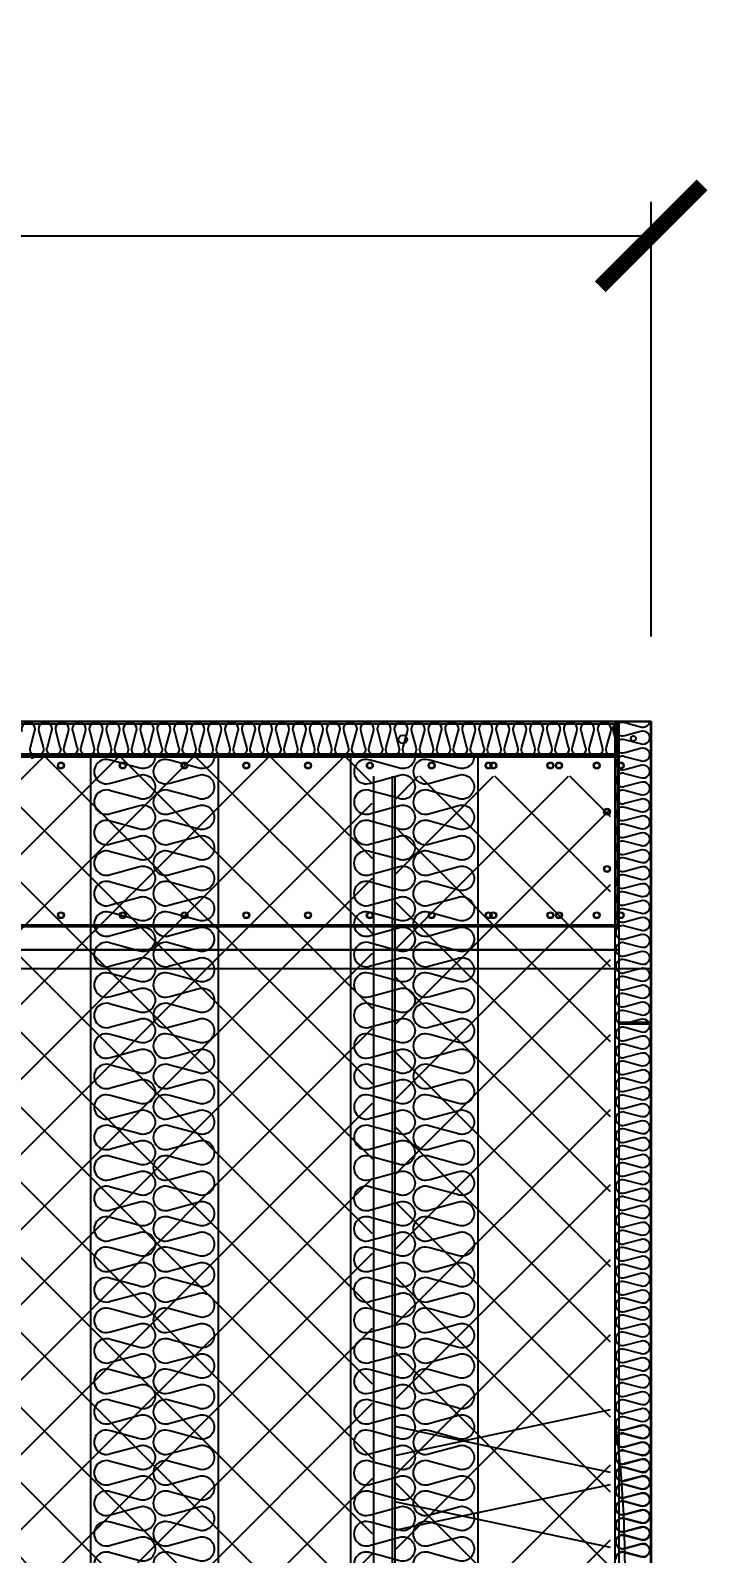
# Model space of a CAD drawing. Header units: millimetres. Extents: x 2773 to 32180, y 2797 to 23592.
# Drawn here: x 23941 to 24738, y 11543 to 13337 of the extents above; entities that cross this region are included whole.
import ezdxf

# ---------------------------------------------------------------- set-up
doc = ezdxf.new("R2010")
doc.units = ezdxf.units.MM
doc.linetypes.add('HIDDEN', pattern=[0.375, 0.25, -0.125])
for name, color, linetype in [('SMS', 220, 'Continuous'), ('냉각탑_dim', 1, 'Continuous'), ('숨은선', 5, 'HIDDEN')]:
    doc.layers.add(name, color=color, linetype=linetype)
doc.styles.add('HY울릉도L', font='')
doc.styles.get('HY울릉도L').set_extended_font_data('HY울릉도L')
doc.dimstyles.new('성지DIM', dxfattribs={"dimtxt": 3.5, "dimasz": 3, "dimexe": 1, "dimexo": 2.5, "dimgap": 2, "dimtad": 1, "dimdec": 0, "dimzin": 3, "dimdsep": 46, "dimtxsty": 'HY울릉도L', "dimblk": 'ARCHTICK', "dimcen": -2, "dimclrd": 256, "dimclre": 256, "dimclrt": 7, "dimadec": 0, "dimazin": 0, "dimtfac": 1, "dimtdec": 0, "dimtofl": 0, "dimtmove": 0, "dimatfit": 3, "dimfxl": 1, "dimtolj": 1, "dimtzin": 0, "dimlwe": -1, "dimarcsym": 0})

# ---------------------------------------------------------------- blocks, each defined once
blk = doc.blocks.new('_ArchTick')
at = {"color": 0, "linetype": 'ByBlock', "const_width": 0.15}
blk.add_lwpolyline([(-0.5, -0.5), (0.5, 0.5)], dxfattribs=at)
blk = doc.blocks.new('*D655')
at = {"layer": 'Defpoints', "color": 0, "transparency": 16777216}
for p in [(24671.6, 13095.1), (21671.6, 12522.9), (24671.6, 12522.9)]:
    blk.add_point(p, dxfattribs=at)
at = {"layer": '냉각탑_dim', "transparency": 16777216}
for p, q in [((21671.6, 12622.9), (21671.6, 13135.1)), ((24671.6, 12622.9), (24671.6, 13135.1))]:
    blk.add_line(p, q, dxfattribs=at)
at = {"layer": '냉각탑_dim', "lineweight": -2, "transparency": 16777216}
blk.add_line((21671.6, 13095.1), (24671.6, 13095.1), dxfattribs=at)
at = {"layer": '냉각탑_dim', "lineweight": -2, "transparency": 16777216, "xscale": 120, "yscale": 120, "zscale": 120, "rotation": 180}
blk.add_blockref('_ArchTick', (21671.6, 13095.1), dxfattribs=at)
at = {"layer": '냉각탑_dim', "lineweight": -2, "transparency": 16777216, "xscale": 120, "yscale": 120, "zscale": 120}
blk.add_blockref('_ArchTick', (24671.6, 13095.1), dxfattribs=at)
at = {"layer": '냉각탑_dim', "color": 7, "transparency": 16777216, "insert": (23171.6, 13245.1), "char_height": 140, "attachment_point": 5, "style": 'HY울릉도L'}
blk.add_mtext('\\A1;3000', dxfattribs=at)
blk = doc.blocks.new('2')
at = {"ltscale": 500}
h = blk.add_hatch(dxfattribs=at)
h.set_pattern_fill('ANSI37', color=251, scale=500)
h.set_pattern_definition([(45, (-5653.03, -2985.436), (-44.19417, 44.19417), []), (135, (-5653.03, -2985.436), (-44.19417, -44.19417), [])])
h.paths.add_polyline_path([(23806.2, 9625.4), (24344.8, 9625.4), (24343.2, 12481.1), (23804.6, 12481.1)])
for p, q in [((24126.6, 12522.9), (21671.6, 12522.9)), ((21711.6, 12522.9), (24631.6, 12522.9)), ((24126.6, 12522.9), (24670.6, 12522.9)), ((24631.6, 12484.7), (24631.6, 12522.9)), ((24631.6, 12482.9), (24631.6, 12522.9)), ((24633.4, 12522.9), (24633.4, 12168.4)), ((24671.6, 12522.9), (24633.4, 12522.9)), ((24670.6, 12522.9), (24670.6, 9522.9)), ((24671.6, 12522.9), (24671.6, 12168.4)), ((24671.6, 12522.9), (24671.6, 12168.4)), ((21711.6, 12484.7), (24631.6, 12484.7)), ((21776.6, 12482.9), (24497.5, 12482.9)), ((24631.6, 12482.9), (24631.6, 12282.9)), ((23472.1, 12282.9), (24631.6, 12282.9)), ((24631.6, 12282.9), (23472.1, 12282.9)), ((24633.4, 12281.1), (23473.9, 12281.1)), ((23501.2, 12253.8), (24633.4, 12253.8)), ((24633.4, 12253.8), (23501.2, 12253.8)), ((24671.6, 12168.4), (24633.4, 12168.4)), ((24633.4, 12166.6), (24633.4, 9979.2)), ((24671.6, 12166.6), (24633.4, 12166.6)), ((24671.6, 11875.6), (24671.6, 9979.2)), ((24671.6, 11875.6), (24671.6, 9979.2))]:
    blk.add_line(p, q)
at = {"color": 7}
for p, q in [((21671.6, 12522.9), (24126.6, 12522.9)), ((24670.6, 12522.9), (24126.6, 12522.9)), ((24628.6, 12522.9), (24628.6, 9602.9)), ((24670.6, 12522.9), (24670.6, 9522.9)), ((24628.6, 12480.9), (21713.6, 12480.9)), ((24011.6, 12481.1), (24011.6, 9602.9)), ((24161.6, 12481.1), (24161.6, 9602.9)), ((24317.6, 12481.1), (24317.6, 9602.9)), ((24467.6, 12481.1), (24467.6, 9602.9))]:
    blk.add_line(p, q, dxfattribs=at)
at = {"color": 251, "ltscale": 500}
for p, q in [((24633.4, 12519.9), (23781.1, 12519.9)), ((24633.4, 12483.4), (23781.1, 12483.4)), ((24633.4, 12480.9), (23781.1, 12480.9)), ((24344.8, 12458.4), (24344.8, 9625.4)), ((24366.8, 12458.4), (24366.8, 9625.4)), ((24369.8, 12458.4), (24369.8, 9625.4))]:
    blk.add_line(p, q, dxfattribs=at)
at = {"color": 7, "lineweight": 15}
for p, q in [((24497.5, 12482.9), (21776.6, 12482.9)), ((21776.6, 12481.1), (24497.5, 12481.1)), ((23941.6, 12479.7), (23943.5, 12479.7)), ((23944.8, 12479.7), (23943.5, 12479.7)), ((23943.9, 12482.9), (23943.9, 12481.1)), ((24497.5, 12482.9), (23944.8, 12482.9)), ((23944.8, 12481.1), (23944.8, 12482.9)), ((23944.8, 12479.7), (23944.8, 12481.1)), ((24497.5, 12481.1), (23944.8, 12481.1)), ((24004.8, 12482.9), (24004.8, 12481.1)), ((24013, 12482.9), (24013, 12481.1)), ((24036.2, 12482.9), (24036.2, 12481.1)), ((24073.9, 12482.9), (24073.9, 12481.1)), ((24082.1, 12482.9), (24082.1, 12481.1)), ((24143, 12482.9), (24143, 12481.1)), ((24151.2, 12482.9), (24151.2, 12481.1)), ((24212.1, 12482.9), (24212.1, 12481.1)), ((24214.4, 12482.9), (24214.4, 12481.1)), ((24220.3, 12482.9), (24220.3, 12481.1)), ((24281.2, 12482.9), (24281.2, 12481.1)), ((24289.4, 12482.9), (24289.4, 12481.1)), ((24303, 12482.9), (24303, 12481.1)), ((24311.2, 12482.9), (24311.2, 12481.1)), ((24364.4, 12482.9), (24364.4, 12481.1)), ((24497.5, 12482.9), (24497.5, 12481.1)), ((24505.6, 12482.9), (24505.6, 12481.1)), ((24522.1, 12482.9), (24522.1, 12481.1)), ((24530.3, 12482.9), (24530.3, 12481.1)), ((24566.6, 12482.9), (24566.6, 12481.1)), ((24574.7, 12482.9), (24574.7, 12481.1)), ((24585.2, 12482.9), (24585.2, 12481.1)), ((24591.2, 12482.9), (24591.2, 12481.1)), ((24599.4, 12482.9), (24599.4, 12481.1)), ((24604.3, 12482.9), (24604.3, 12481.1)), ((24613.8, 12482.9), (24613.8, 12481.1)), ((24613.8, 12482.9), (24613.8, 12481.1)), ((24622, 12482.9), (24622, 12481.1)), ((24622, 12482.9), (24622, 12481.1)), ((24631.6, 12482.9), (24631.6, 12479.7)), ((24631.6, 12482.9), (24631.6, 12479.7)), ((24631.6, 12460.2), (24631.6, 12479.7)), ((24631.6, 12460.2), (24631.6, 12479.7)), ((24631.6, 12305.6), (24631.6, 12460.2)), ((24631.6, 12305.6), (24631.6, 12286.1)), ((23472.1, 12282.9), (24631.6, 12282.9)), ((24631.6, 12282.9), (23472.1, 12282.9)), ((24631.6, 12282.9), (24631.6, 12286.1))]:
    blk.add_line(p, q, dxfattribs=at)
at = {"color": 251, "linetype": 'Continuous', "ltscale": 500}
for p, q in [((24369.8, 12430.8), (24397.4, 12458.4)), ((24369.8, 12342.4), (24485.8, 12458.4)), ((24369.8, 12254), (24574.2, 12458.4)), ((24623.6, 12233.9), (24399.2, 12458.4)), ((24623.6, 12322.3), (24487.6, 12458.4)), ((24623.6, 12410.7), (24575.9, 12458.4)), ((24369.8, 12165.7), (24623.6, 12419.5)), ((24623.6, 12145.5), (24369.8, 12399.4)), ((24369.8, 12077.3), (24623.6, 12331.1)), ((24623.6, 12057.2), (24369.8, 12311)), ((24369.8, 11988.9), (24623.6, 12242.7)), ((24623.6, 11968.8), (24369.8, 12222.6)), ((24369.8, 11900.5), (24623.6, 12154.3)), ((24623.6, 11880.4), (24369.8, 12134.2)), ((24369.8, 11812.1), (24623.6, 12065.9)), ((24623.6, 11792), (24369.8, 12045.8)), ((24369.8, 11723.7), (24623.6, 11977.6)), ((24623.6, 11703.6), (24369.8, 11957.5)), ((24369.8, 11635.3), (24623.6, 11889.2)), ((24623.6, 11615.2), (24369.8, 11869.1)), ((24369.8, 11546.9), (24623.6, 11800.8)), ((24623.6, 11526.8), (24369.8, 11780.7)), ((24369.8, 11658.5), (24623.6, 11712.4)), ((24623.6, 11638.4), (24369.8, 11692.3)), ((24369.8, 11393.4), (24623.6, 11647.2)), ((24623.6, 11373.3), (24369.8, 11627.1)), ((24369.8, 11570.2), (24623.6, 11624)), ((24623.6, 11550.1), (24369.8, 11603.9)), ((24369.8, 11305), (24623.6, 11558.8))]:
    blk.add_line(p, q, dxfattribs=at)
at = {"ltscale": 500, "elevation": 0}
blk.add_lwpolyline([(21671.6, 12231.9), (24671.6, 12231.9), (24671.6, 9522.8), (21671.6, 9522.8)], close=True, dxfattribs=at)
at = {"color": 251, "ltscale": 500}
blk.add_circle((24379.2, 12501.9), 5, dxfattribs=at)
blk.add_circle((24650.6, 12502.9), 3)
at = {"color": 7, "lineweight": 15}
for centre, radius in [((23976.6, 12471.1), 4.09), ((23976.6, 12471.1), 2.73), ((24049.4, 12471.1), 4.09), ((24049.4, 12471.1), 2.73), ((24122.1, 12471.1), 4.09), ((24122.1, 12471.1), 2.73), ((24194.8, 12471.1), 4.09), ((24194.8, 12471.1), 2.73), ((24267.6, 12471.1), 4.09), ((24267.6, 12471.1), 2.73), ((24340.3, 12471.1), 4.09), ((24340.3, 12471.1), 2.73), ((24413, 12471.1), 4.09), ((24413, 12471.1), 2.73), ((24480.2, 12471.1), 4.09), ((24480.2, 12471.1), 2.73), ((24485.7, 12471.1), 4.09), ((24485.7, 12471.1), 2.73), ((24552.9, 12471.1), 4.09), ((24552.9, 12471.1), 2.73), ((24563, 12471.1), 4.09), ((24563, 12471.1), 2.73), ((24607.5, 12471.1), 4.09), ((24607.5, 12471.1), 2.73), ((24635.7, 12471.1), 4.09), ((24635.7, 12471.1), 2.73), ((24619.7, 12416.6), 4.09), ((24619.7, 12416.6), 2.73), ((24619.7, 12349.3), 4.09), ((24619.7, 12349.3), 2.73), ((23976.6, 12294.7), 4.09), ((23976.6, 12294.7), 2.73), ((24049.4, 12294.7), 4.09), ((24049.4, 12294.7), 2.73), ((24122.1, 12294.7), 4.09), ((24122.1, 12294.7), 2.73), ((24194.8, 12294.7), 4.09), ((24194.8, 12294.7), 2.73), ((24267.6, 12294.7), 4.09), ((24267.6, 12294.7), 2.73), ((24340.3, 12294.7), 4.09), ((24340.3, 12294.7), 2.73), ((24413, 12294.7), 4.09), ((24413, 12294.7), 2.73), ((24480.2, 12294.7), 4.09), ((24480.2, 12294.7), 2.73), ((24485.7, 12294.7), 4.09), ((24485.7, 12294.7), 2.73), ((24552.9, 12294.7), 4.09), ((24552.9, 12294.7), 2.73), ((24563, 12294.7), 4.09), ((24563, 12294.7), 2.73), ((24607.5, 12294.7), 4.09), ((24607.5, 12294.7), 2.73), ((24635.7, 12294.7), 4.09), ((24635.7, 12294.7), 2.73)]:
    blk.add_circle(centre, radius, dxfattribs=at)
at = {"layer": 'SMS', "color": 5}
for points in [[(24155.6, 12521.7, 0.446849), (24150.1, 12511.1), (24155.1, 12492.9, -0.524856), (24147.6, 12482.1, -0.524856), (24140.2, 12492.9), (24145.1, 12511.1, 1.449198), (24130.2, 12511.1), (24135.1, 12492.9, -0.524856), (24127.7, 12482.1, -0.524856), (24120.2, 12492.9), (24125.2, 12511.1, 1.449198), (24110.2, 12511.1), (24115.2, 12492.9, -0.524856), (24107.7, 12482.1, -0.524856), (24100.3, 12492.9), (24105.2, 12511.1, 1.449198), (24090.3, 12511.1), (24095.2, 12492.9, -0.524856), (24087.8, 12482.1, -0.524856), (24080.3, 12492.9), (24085.3, 12511.1, 1.449198), (24070.3, 12511.1), (24075.3, 12492.9, -0.524856), (24067.8, 12482.1, -0.524856), (24060.4, 12492.9), (24065.3, 12511.1, 1.449198), (24050.4, 12511.1), (24055.3, 12492.9, -0.524856), (24047.9, 12482.1, -0.524856), (24040.4, 12492.9), (24045.4, 12511.1, 1.449198), (24030.4, 12511.1), (24035.4, 12492.9, -0.524856), (24027.9, 12482.1, -0.524856), (24020.5, 12492.9), (24025.4, 12511.1, 1.449198), (24010.5, 12511.1), (24015.4, 12492.9, -0.524856), (24008, 12482.1, -0.524856), (24000.5, 12492.9), (24005.5, 12511.1, 1.449198), (23990.5, 12511.1), (23995.5, 12492.9, -0.524856), (23988, 12482.1, -0.524856), (23980.6, 12492.9), (23985.5, 12511.1, 1.449198), (23970.6, 12511.1), (23975.5, 12492.9, -0.524856), (23968.1, 12482.1, -0.524856), (23960.6, 12492.9), (23965.6, 12511.1, 1.449198), (23950.6, 12511.1), (23955.6, 12492.9, -0.524856), (23948.1, 12482.1, -0.524856), (23940.7, 12492.9), (23945.6, 12511.1, 1.449198), (23930.7, 12511.1)], [(24630.7, 12483.3, -0.144343), (24626.4, 12482.1, -0.524856), (24619, 12492.9), (24623.9, 12511.1, 1.449198), (24609, 12511.1), (24613.9, 12492.9, -0.524856), (24606.5, 12482.1, -0.524856), (24599, 12492.9), (24604, 12511.1, 1.449198), (24589, 12511.1), (24594, 12492.9, -0.524856), (24586.5, 12482.1, -0.524856), (24579.1, 12492.9), (24584, 12511.1, 1.449198), (24569.1, 12511.1), (24574, 12492.9, -0.524856), (24566.6, 12482.1, -0.524856), (24559.1, 12492.9), (24564.1, 12511.1, 1.449198), (24549.1, 12511.1), (24554.1, 12492.9, -0.524856), (24546.6, 12482.1, -0.524856), (24539.2, 12492.9), (24544.1, 12511.1, 1.449198), (24529.2, 12511.1), (24534.1, 12492.9, -0.524856), (24526.7, 12482.1, -0.524856), (24519.2, 12492.9), (24524.2, 12511.1, 1.449198), (24509.2, 12511.1), (24514.2, 12492.9, -0.524856), (24506.7, 12482.1, -0.524856), (24499.3, 12492.9), (24504.2, 12511.1, 1.449198), (24489.3, 12511.1), (24494.2, 12492.9, -0.524856), (24486.8, 12482.1, -0.524856), (24479.3, 12492.9), (24484.3, 12511.1, 1.449198), (24469.3, 12511.1), (24474.3, 12492.9, -0.524856), (24466.8, 12482.1, -0.524856), (24459.4, 12492.9), (24464.3, 12511.1, 1.449198), (24449.4, 12511.1), (24454.3, 12492.9, -0.524856), (24446.9, 12482.1, -0.524856), (24439.4, 12492.9), (24444.4, 12511.1, 1.449198), (24429.4, 12511.1), (24434.4, 12492.9, -0.524856), (24426.9, 12482.1, -0.524856), (24419.5, 12492.9), (24424.4, 12511.1, 1.449198), (24409.5, 12511.1), (24414.4, 12492.9, -0.524856), (24407, 12482.1, -0.524856), (24399.5, 12492.9), (24404.5, 12511.1, 1.449198), (24389.5, 12511.1), (24394.5, 12492.9, -0.524856), (24387, 12482.1, -0.524856), (24379.6, 12492.9), (24384.5, 12511.1, 1.449198), (24369.6, 12511.1), (24374.5, 12492.9, -0.524856), (24367.1, 12482.1, -0.524856), (24359.6, 12492.9), (24364.6, 12511.1, 1.449198), (24349.6, 12511.1), (24354.6, 12492.9, -0.524856), (24347.1, 12482.1, -0.524856), (24339.7, 12492.9), (24344.6, 12511.1, 1.449198), (24329.7, 12511.1), (24334.6, 12492.9, -0.524856), (24327.2, 12482.1, -0.524856), (24319.7, 12492.9), (24324.7, 12511.1, 1.449198), (24309.7, 12511.1), (24314.7, 12492.9, -0.524856), (24307.2, 12482.1, -0.524856), (24299.8, 12492.9), (24304.7, 12511.1, 1.449198), (24289.8, 12511.1), (24294.7, 12492.9, -0.524856), (24287.3, 12482.1, -0.524856), (24279.8, 12492.9), (24284.8, 12511.1, 1.449198), (24269.8, 12511.1), (24274.8, 12492.9, -0.524856), (24267.3, 12482.1, -0.524856), (24259.9, 12492.9), (24264.8, 12511.1, 1.449198), (24249.9, 12511.1), (24254.8, 12492.9, -0.524856), (24247.4, 12482.1, -0.524856), (24239.9, 12492.9), (24244.9, 12511.1, 1.449198), (24229.9, 12511.1), (24234.9, 12492.9, -0.524856), (24227.4, 12482.1, -0.524856), (24220, 12492.9), (24224.9, 12511.1, 1.449198), (24210, 12511.1), (24214.9, 12492.9, -0.524856), (24207.5, 12482.1, -0.524856), (24200, 12492.9), (24205, 12511.1, 1.449198), (24190, 12511.1), (24195, 12492.9, -0.524856), (24187.5, 12482.1, -0.524856), (24180.1, 12492.9), (24185, 12511.1, 1.449198), (24170.1, 12511.1), (24175, 12492.9, -0.524856), (24167.6, 12482.1, -0.524856), (24160.1, 12492.9), (24165.1, 12511.1, 1.449198), (24150.1, 12511.1), (24155.1, 12492.9, -0.524856), (24147.6, 12482.1, -0.417249), (24139.6, 12490.1)], [(24628.6, 12519.6, 0.2951), (24626.8, 12511.1), (24628.6, 12504.4)], [(24669.6, 12522.9, -0.487644), (24658.9, 12516.4), (24640.6, 12521.4, 0.524856), (24629.8, 12513.9, 0.524856), (24640.6, 12506.4), (24658.9, 12511.4, -1.449198), (24658.9, 12496.5), (24640.6, 12501.4, 0.524856), (24629.8, 12493.9, 0.524856), (24640.6, 12486.5), (24658.9, 12491.4, -1.449198), (24658.9, 12476.5), (24640.6, 12481.5, 0.524856), (24629.8, 12474, 0.524856), (24640.6, 12466.5), (24658.9, 12471.5, -1.449198), (24658.9, 12456.6), (24640.6, 12461.5, 0.524856), (24629.8, 12454, 0.524856), (24640.6, 12446.6), (24658.9, 12451.5, -1.449198), (24658.9, 12436.6), (24640.6, 12441.6, 0.524856), (24629.8, 12434.1, 0.524856), (24640.6, 12426.6), (24658.9, 12431.6, -1.449198), (24658.9, 12416.7), (24640.6, 12421.6, 0.524856), (24629.8, 12414.1, 0.524856), (24640.6, 12406.7), (24658.9, 12411.6, -1.449198), (24658.9, 12396.7), (24640.6, 12401.7, 0.524856), (24629.8, 12394.2, 0.524856), (24640.6, 12386.7), (24658.9, 12391.7, -1.449198), (24658.9, 12376.8), (24640.6, 12381.7, 0.524856), (24629.8, 12374.2, 0.524856), (24640.6, 12366.8), (24658.9, 12371.7, -1.449198), (24658.9, 12356.8), (24640.6, 12361.8, 0.524856), (24629.8, 12354.3, 0.524856), (24640.6, 12346.8), (24658.9, 12351.8, -1.449198), (24658.9, 12336.9), (24640.6, 12341.8, 0.524856), (24629.8, 12334.3, 0.524856), (24640.6, 12326.9), (24658.9, 12331.8, -1.449198), (24658.9, 12316.9), (24640.6, 12321.9, 0.524856), (24629.8, 12314.4, 0.417249), (24637.9, 12306.4)], [(24087.5, 12481.1, -0.508244), (24068, 12468.4), (24035.1, 12477.3, 1.449198), (24035.1, 12450.5), (24068, 12459.4, -0.524856), (24087.5, 12445.9, -0.524856), (24068, 12432.5), (24035.1, 12441.4, 1.449198), (24035.1, 12414.6), (24068, 12423.5, -0.524856), (24087.5, 12410, -0.524856), (24068, 12396.6), (24035.1, 12405.5, 1.449198), (24035.1, 12378.7), (24068, 12387.6, -0.524856), (24087.5, 12374.1, -0.524856), (24068, 12360.7), (24035.1, 12369.6, 1.449198), (24035.1, 12342.7), (24068, 12351.6, -0.524856), (24087.5, 12338.2, -0.524856), (24068, 12324.8), (24035.1, 12333.7, 1.449198), (24035.1, 12306.8), (24068, 12315.7, -0.524856), (24087.5, 12302.3, -0.524856), (24068, 12288.9), (24035.1, 12297.8, 1.449198), (24035.1, 12270.9), (24068, 12279.8, -0.524856), (24087.5, 12266.4, -0.417249), (24073, 12252)], [(24157.1, 12481.1, -0.508244), (24137.6, 12468.4), (24104.8, 12477.3, 1.449198), (24104.8, 12450.5), (24137.6, 12459.4, -0.524856), (24157.1, 12445.9, -0.524856), (24137.6, 12432.5), (24104.8, 12441.4, 1.449198), (24104.8, 12414.6), (24137.6, 12423.5, -0.524856), (24157.1, 12410, -0.524856), (24137.6, 12396.6), (24104.8, 12405.5, 1.449198), (24104.8, 12378.7), (24137.6, 12387.6, -0.524856), (24157.1, 12374.1, -0.524856), (24137.6, 12360.7), (24104.8, 12369.6, 1.449198), (24104.8, 12342.7), (24137.6, 12351.6, -0.524856), (24157.1, 12338.2, -0.524856), (24137.6, 12324.8), (24104.8, 12333.7, 1.449198), (24104.8, 12306.8), (24137.6, 12315.7, -0.524856), (24157.1, 12302.3, -0.524856), (24137.6, 12288.9), (24104.8, 12297.8, 1.449198), (24104.8, 12270.9), (24137.6, 12279.8, -0.524856), (24157.1, 12266.4, -0.417249), (24142.6, 12252)], [(24393.5, 12481.1, -0.508244), (24374, 12468.4), (24341.1, 12477.3, 1.449198), (24341.1, 12450.5), (24374, 12459.4, -0.524856), (24393.5, 12445.9, -0.524856), (24374, 12432.5), (24341.1, 12441.4, 1.449198), (24341.1, 12414.6), (24374, 12423.5, -0.524856), (24393.5, 12410, -0.524856), (24374, 12396.6), (24341.1, 12405.5, 1.449198), (24341.1, 12378.7), (24374, 12387.6, -0.524856), (24393.5, 12374.1, -0.524856), (24374, 12360.7), (24341.1, 12369.6, 1.449198), (24341.1, 12342.7), (24374, 12351.6, -0.524856), (24393.5, 12338.2, -0.524856), (24374, 12324.8), (24341.1, 12333.7, 1.449198), (24341.1, 12306.8), (24374, 12315.7, -0.524856), (24393.5, 12302.3, -0.524856), (24374, 12288.9), (24341.1, 12297.8, 1.449198), (24341.1, 12270.9), (24374, 12279.8, -0.524856), (24393.5, 12266.4, -0.417249), (24379, 12252)], [(24463.1, 12481.1, -0.508244), (24443.6, 12468.4), (24410.8, 12477.3, 1.449198), (24410.8, 12450.5), (24443.6, 12459.4, -0.524856), (24463.1, 12445.9, -0.524856), (24443.6, 12432.5), (24410.8, 12441.4, 1.449198), (24410.8, 12414.6), (24443.6, 12423.5, -0.524856), (24463.1, 12410, -0.524856), (24443.6, 12396.6), (24410.8, 12405.5, 1.449198), (24410.8, 12378.7), (24443.6, 12387.6, -0.524856), (24463.1, 12374.1, -0.524856), (24443.6, 12360.7), (24410.8, 12369.6, 1.449198), (24410.8, 12342.7), (24443.6, 12351.6, -0.524856), (24463.1, 12338.2, -0.524856), (24443.6, 12324.8), (24410.8, 12333.7, 1.449198), (24410.8, 12306.8), (24443.6, 12315.7, -0.524856), (24463.1, 12302.3, -0.524856), (24443.6, 12288.9), (24410.8, 12297.8, 1.449198), (24410.8, 12270.9), (24443.6, 12279.8, -0.524856), (24463.1, 12266.4, -0.417249), (24448.6, 12252)], [(24669.6, 12322.9, -0.468181), (24658.9, 12316.9), (24640.6, 12321.9, 0.524856), (24629.8, 12314.4, 0.524856), (24640.6, 12306.9), (24658.9, 12311.9, -1.449198), (24658.9, 12297), (24640.6, 12301.9, 0.524856), (24629.8, 12294.4, 0.524856), (24640.6, 12287), (24658.9, 12291.9, -1.449198), (24658.9, 12277), (24640.6, 12282, 0.524856), (24629.8, 12274.5, 0.524856), (24640.6, 12267), (24658.9, 12272, -1.449198), (24658.9, 12257.1), (24640.6, 12262, 0.524856), (24629.8, 12254.5, 0.524856), (24640.6, 12247.1), (24658.9, 12252, -1.449198), (24658.9, 12237.1), (24640.6, 12242.1, 0.524856), (24629.8, 12234.6, 0.524856), (24640.6, 12227.1), (24658.9, 12232.1, -1.449198), (24658.9, 12217.2), (24640.6, 12222.1, 0.524856), (24629.8, 12214.6, 0.524856), (24640.6, 12207.2), (24658.9, 12212.1, -1.449198), (24658.9, 12197.2), (24640.6, 12202.2, 0.524856), (24629.8, 12194.7, 0.524856), (24640.6, 12187.2), (24658.9, 12192.2, -1.449198), (24658.9, 12177.3), (24640.6, 12182.2, 0.524856), (24629.8, 12174.7, 0.524856), (24640.6, 12167.3), (24658.9, 12172.2, -1.449198), (24658.9, 12157.3), (24640.6, 12162.3, 0.524856), (24629.8, 12154.8, 0.524856), (24640.6, 12147.3), (24658.9, 12152.3, -1.449198), (24658.9, 12137.4), (24640.6, 12142.3, 0.524856), (24629.8, 12134.8, 0.524856), (24640.6, 12127.4), (24658.9, 12132.3, -1.449198), (24658.9, 12117.4), (24640.6, 12122.4, 0.524856), (24629.8, 12114.9, 0.524856), (24640.6, 12107.4), (24658.9, 12112.4, -1.449198), (24658.9, 12097.5), (24640.6, 12102.4, 0.524856), (24629.8, 12094.9, 0.524856), (24640.6, 12087.5), (24658.9, 12092.4, -1.449198), (24658.9, 12077.5), (24640.6, 12082.5, 0.524856), (24629.8, 12075, 0.524856), (24640.6, 12067.5), (24658.9, 12072.5, -1.449198), (24658.9, 12057.6), (24640.6, 12062.5, 0.524856), (24629.8, 12055, 0.524856), (24640.6, 12047.6), (24658.9, 12052.5, -1.449198), (24658.9, 12037.6), (24640.6, 12042.6, 0.524856), (24629.8, 12035.1, 0.524856), (24640.6, 12027.6), (24658.9, 12032.6, -1.449198), (24658.9, 12017.7), (24640.6, 12022.6, 0.524856), (24629.8, 12015.1, 0.524856), (24640.6, 12007.7), (24658.9, 12012.6, -1.449198), (24658.9, 11997.7), (24640.6, 12002.7, 0.524856), (24629.8, 11995.2, 0.524856), (24640.6, 11987.7), (24658.9, 11992.7, -1.449198), (24658.9, 11977.8), (24640.6, 11982.7, 0.524856), (24629.8, 11975.2, 0.524856), (24640.6, 11967.8), (24658.9, 11972.7, -1.449198), (24658.9, 11957.8), (24640.6, 11962.8, 0.524856), (24629.8, 11955.3, 0.524856), (24640.6, 11947.8), (24658.9, 11952.8, -1.449198), (24658.9, 11937.9), (24640.6, 11942.8, 0.524856), (24629.8, 11935.3, 0.524856), (24640.6, 11927.9), (24658.9, 11932.8, -1.449198), (24658.9, 11917.9), (24640.6, 11922.9, 0.524856), (24629.8, 11915.4, 0.524856), (24640.6, 11907.9), (24658.9, 11912.9, -1.449198), (24658.9, 11898), (24640.6, 11902.9, 0.524856), (24629.8, 11895.4, 0.524856), (24640.6, 11888), (24658.9, 11892.9, -1.449198), (24658.9, 11878), (24640.6, 11883, 0.524856), (24629.8, 11875.5, 0.524856), (24640.6, 11868), (24658.9, 11873, -1.449198), (24658.9, 11858.1), (24640.6, 11863, 0.524856), (24629.8, 11855.5, 0.524856), (24640.6, 11848.1), (24658.9, 11853, -1.449198), (24658.9, 11838.1), (24640.6, 11843.1, 0.524856), (24629.8, 11835.6, 0.524856), (24640.6, 11828.1), (24658.9, 11833.1, -1.449198), (24658.9, 11818.2), (24640.6, 11823.1, 0.524856), (24629.8, 11815.6, 0.524856), (24640.6, 11808.2), (24658.9, 11813.1, -1.449198), (24658.9, 11798.2), (24640.6, 11803.2, 0.524856), (24629.8, 11795.7, 0.524856), (24640.6, 11788.2), (24658.9, 11793.2, -1.449198), (24658.9, 11778.3), (24640.6, 11783.2, 0.524856), (24629.8, 11775.7, 0.524856), (24640.6, 11768.3), (24658.9, 11773.2, -1.449198), (24658.9, 11758.3), (24640.6, 11763.3, 0.524856), (24629.8, 11755.8, 0.417249), (24637.9, 11747.8)], [(24016.1, 12280.8, 0.446849), (24035.1, 12270.9), (24068, 12279.8, -0.524856), (24087.5, 12266.4, -0.524856), (24068, 12253), (24035.1, 12261.9, 1.449198), (24035.1, 12235), (24068, 12243.9, -0.524856), (24087.5, 12230.5, -0.524856), (24068, 12217.1), (24035.1, 12226, 1.449198), (24035.1, 12199.1), (24068, 12208, -0.524856), (24087.5, 12194.6, -0.524856), (24068, 12181.1), (24035.1, 12190.1, 1.449198), (24035.1, 12163.2), (24068, 12172.1, -0.524856), (24087.5, 12158.7, -0.524856), (24068, 12145.2), (24035.1, 12154.1, 1.449198), (24035.1, 12127.3), (24068, 12136.2, -0.524856), (24087.5, 12122.8, -0.524856), (24068, 12109.3), (24035.1, 12118.2, 1.449198), (24035.1, 12091.4), (24068, 12100.3, -0.524856), (24087.5, 12086.8, -0.524856), (24068, 12073.4), (24035.1, 12082.3, 1.449198), (24035.1, 12055.5), (24068, 12064.4, -0.524856), (24087.5, 12050.9, -0.524856), (24068, 12037.5), (24035.1, 12046.4, 1.449198), (24035.1, 12019.6), (24068, 12028.5, -0.524856), (24087.5, 12015, -0.524856), (24068, 12001.6), (24035.1, 12010.5, 1.449198), (24035.1, 11983.6), (24068, 11992.5, -0.524856), (24087.5, 11979.1, -0.524856), (24068, 11965.7), (24035.1, 11974.6, 1.449198), (24035.1, 11947.7), (24068, 11956.6, -0.524856), (24087.5, 11943.2, -0.524856), (24068, 11929.8), (24035.1, 11938.7, 1.449198), (24035.1, 11911.8), (24068, 11920.7, -0.524856), (24087.5, 11907.3, -0.524856), (24068, 11893.9), (24035.1, 11902.8, 1.449198), (24035.1, 11875.9), (24068, 11884.8, -0.524856), (24087.5, 11871.4, -0.524856), (24068, 11858), (24035.1, 11866.9, 1.449198), (24035.1, 11840), (24068, 11848.9, -0.524856), (24087.5, 11835.5, -0.524856), (24068, 11822), (24035.1, 11831, 1.449198), (24035.1, 11804.1), (24068, 11813, -0.524856), (24087.5, 11799.6, -0.524856), (24068, 11786.1), (24035.1, 11795, 1.449198), (24035.1, 11768.2), (24068, 11777.1, -0.524856), (24087.5, 11763.7, -0.524856), (24068, 11750.2), (24035.1, 11759.1, 1.449198), (24035.1, 11732.3), (24068, 11741.2, -0.524856), (24087.5, 11727.7, -0.524856), (24068, 11714.3), (24035.1, 11723.2, 1.449198), (24035.1, 11696.4), (24068, 11705.3, -0.524856), (24087.5, 11691.8, -0.524856), (24068, 11678.4), (24035.1, 11687.3, 1.449198), (24035.1, 11660.5), (24068, 11669.4, -0.524856), (24087.5, 11655.9, -0.524856), (24068, 11642.5), (24035.1, 11651.4, 1.449198), (24035.1, 11624.5), (24068, 11633.4, -0.524856), (24087.5, 11620, -0.524856), (24068, 11606.6), (24035.1, 11615.5, 1.449198), (24035.1, 11588.6), (24068, 11597.5, -0.524856), (24087.5, 11584.1, -0.524856), (24068, 11570.7), (24035.1, 11579.6, 1.449198), (24035.1, 11552.7), (24068, 11561.6, -0.524856), (24087.5, 11548.2, -0.524856), (24068, 11534.8), (24035.1, 11543.7, 1.449198), (24035.1, 11516.8)], [(24085.7, 12280.8, 0.446849), (24104.8, 12270.9), (24137.6, 12279.8, -0.524856), (24157.1, 12266.4, -0.524856), (24137.6, 12253), (24104.8, 12261.9, 1.449198), (24104.8, 12235), (24137.6, 12243.9, -0.524856), (24157.1, 12230.5, -0.524856), (24137.6, 12217.1), (24104.8, 12226, 1.449198), (24104.8, 12199.1), (24137.6, 12208, -0.524856), (24157.1, 12194.6, -0.524856), (24137.6, 12181.1), (24104.8, 12190.1, 1.449198), (24104.8, 12163.2), (24137.6, 12172.1, -0.524856), (24157.1, 12158.7, -0.524856), (24137.6, 12145.2), (24104.8, 12154.1, 1.449198), (24104.8, 12127.3), (24137.6, 12136.2, -0.524856), (24157.1, 12122.8, -0.524856), (24137.6, 12109.3), (24104.8, 12118.2, 1.449198), (24104.8, 12091.4), (24137.6, 12100.3, -0.524856), (24157.1, 12086.8, -0.524856), (24137.6, 12073.4), (24104.8, 12082.3, 1.449198), (24104.8, 12055.5), (24137.6, 12064.4, -0.524856), (24157.1, 12050.9, -0.524856), (24137.6, 12037.5), (24104.8, 12046.4, 1.449198), (24104.8, 12019.6), (24137.6, 12028.5, -0.524856), (24157.1, 12015, -0.524856), (24137.6, 12001.6), (24104.8, 12010.5, 1.449198), (24104.8, 11983.6), (24137.6, 11992.5, -0.524856), (24157.1, 11979.1, -0.524856), (24137.6, 11965.7), (24104.8, 11974.6, 1.449198), (24104.8, 11947.7), (24137.6, 11956.6, -0.524856), (24157.1, 11943.2, -0.524856), (24137.6, 11929.8), (24104.8, 11938.7, 1.449198), (24104.8, 11911.8), (24137.6, 11920.7, -0.524856), (24157.1, 11907.3, -0.524856), (24137.6, 11893.9), (24104.8, 11902.8, 1.449198), (24104.8, 11875.9), (24137.6, 11884.8, -0.524856), (24157.1, 11871.4, -0.524856), (24137.6, 11858), (24104.8, 11866.9, 1.449198), (24104.8, 11840), (24137.6, 11848.9, -0.524856), (24157.1, 11835.5, -0.524856), (24137.6, 11822), (24104.8, 11831, 1.449198), (24104.8, 11804.1), (24137.6, 11813, -0.524856), (24157.1, 11799.6, -0.524856), (24137.6, 11786.1), (24104.8, 11795, 1.449198), (24104.8, 11768.2), (24137.6, 11777.1, -0.524856), (24157.1, 11763.7, -0.524856), (24137.6, 11750.2), (24104.8, 11759.1, 1.449198), (24104.8, 11732.3), (24137.6, 11741.2, -0.524856), (24157.1, 11727.7, -0.524856), (24137.6, 11714.3), (24104.8, 11723.2, 1.449198), (24104.8, 11696.4), (24137.6, 11705.3, -0.524856), (24157.1, 11691.8, -0.524856), (24137.6, 11678.4), (24104.8, 11687.3, 1.449198), (24104.8, 11660.5), (24137.6, 11669.4, -0.524856), (24157.1, 11655.9, -0.524856), (24137.6, 11642.5), (24104.8, 11651.4, 1.449198), (24104.8, 11624.5), (24137.6, 11633.4, -0.524856), (24157.1, 11620, -0.524856), (24137.6, 11606.6), (24104.8, 11615.5, 1.449198), (24104.8, 11588.6), (24137.6, 11597.5, -0.524856), (24157.1, 11584.1, -0.524856), (24137.6, 11570.7), (24104.8, 11579.6, 1.449198), (24104.8, 11552.7), (24137.6, 11561.6, -0.524856), (24157.1, 11548.2, -0.524856), (24137.6, 11534.8), (24104.8, 11543.7, 1.449198), (24104.8, 11516.8)], [(24322.1, 12280.8, 0.446849), (24341.1, 12270.9), (24374, 12279.8, -0.524856), (24393.5, 12266.4, -0.524856), (24374, 12253), (24341.1, 12261.9, 1.449198), (24341.1, 12235), (24374, 12243.9, -0.524856), (24393.5, 12230.5, -0.524856), (24374, 12217.1), (24341.1, 12226, 1.449198), (24341.1, 12199.1), (24374, 12208, -0.524856), (24393.5, 12194.6, -0.524856), (24374, 12181.1), (24341.1, 12190.1, 1.449198), (24341.1, 12163.2), (24374, 12172.1, -0.524856), (24393.5, 12158.7, -0.524856), (24374, 12145.2), (24341.1, 12154.1, 1.449198), (24341.1, 12127.3), (24374, 12136.2, -0.524856), (24393.5, 12122.8, -0.524856), (24374, 12109.3), (24341.1, 12118.2, 1.449198), (24341.1, 12091.4), (24374, 12100.3, -0.524856), (24393.5, 12086.8, -0.524856), (24374, 12073.4), (24341.1, 12082.3, 1.449198), (24341.1, 12055.5), (24374, 12064.4, -0.524856), (24393.5, 12050.9, -0.524856), (24374, 12037.5), (24341.1, 12046.4, 1.449198), (24341.1, 12019.6), (24374, 12028.5, -0.524856), (24393.5, 12015, -0.524856), (24374, 12001.6), (24341.1, 12010.5, 1.449198), (24341.1, 11983.6), (24374, 11992.5, -0.524856), (24393.5, 11979.1, -0.524856), (24374, 11965.7), (24341.1, 11974.6, 1.449198), (24341.1, 11947.7), (24374, 11956.6, -0.524856), (24393.5, 11943.2, -0.524856), (24374, 11929.8), (24341.1, 11938.7, 1.449198), (24341.1, 11911.8), (24374, 11920.7, -0.524856), (24393.5, 11907.3, -0.524856), (24374, 11893.9), (24341.1, 11902.8, 1.449198), (24341.1, 11875.9), (24374, 11884.8, -0.524856), (24393.5, 11871.4, -0.524856), (24374, 11858), (24341.1, 11866.9, 1.449198), (24341.1, 11840), (24374, 11848.9, -0.524856), (24393.5, 11835.5, -0.524856), (24374, 11822), (24341.1, 11831, 1.449198), (24341.1, 11804.1), (24374, 11813, -0.524856), (24393.5, 11799.6, -0.524856), (24374, 11786.1), (24341.1, 11795, 1.449198), (24341.1, 11768.2), (24374, 11777.1, -0.524856), (24393.5, 11763.7, -0.524856), (24374, 11750.2), (24341.1, 11759.1, 1.449198), (24341.1, 11732.3), (24374, 11741.2, -0.524856), (24393.5, 11727.7, -0.524856), (24374, 11714.3), (24341.1, 11723.2, 1.449198), (24341.1, 11696.4), (24374, 11705.3, -0.524856), (24393.5, 11691.8, -0.524856), (24374, 11678.4), (24341.1, 11687.3, 1.449198), (24341.1, 11660.5), (24374, 11669.4, -0.524856), (24393.5, 11655.9, -0.524856), (24374, 11642.5), (24341.1, 11651.4, 1.449198), (24341.1, 11624.5), (24374, 11633.4, -0.524856), (24393.5, 11620, -0.524856), (24374, 11606.6), (24341.1, 11615.5, 1.449198), (24341.1, 11588.6), (24374, 11597.5, -0.524856), (24393.5, 11584.1, -0.524856), (24374, 11570.7), (24341.1, 11579.6, 1.449198), (24341.1, 11552.7), (24374, 11561.6, -0.524856), (24393.5, 11548.2, -0.524856), (24374, 11534.8), (24341.1, 11543.7, 1.449198), (24341.1, 11516.8)], [(24391.7, 12280.8, 0.446849), (24410.8, 12270.9), (24443.6, 12279.8, -0.524856), (24463.1, 12266.4, -0.524856), (24443.6, 12253), (24410.8, 12261.9, 1.449198), (24410.8, 12235), (24443.6, 12243.9, -0.524856), (24463.1, 12230.5, -0.524856), (24443.6, 12217.1), (24410.8, 12226, 1.449198), (24410.8, 12199.1), (24443.6, 12208, -0.524856), (24463.1, 12194.6, -0.524856), (24443.6, 12181.1), (24410.8, 12190.1, 1.449198), (24410.8, 12163.2), (24443.6, 12172.1, -0.524856), (24463.1, 12158.7, -0.524856), (24443.6, 12145.2), (24410.8, 12154.1, 1.449198), (24410.8, 12127.3), (24443.6, 12136.2, -0.524856), (24463.1, 12122.8, -0.524856), (24443.6, 12109.3), (24410.8, 12118.2, 1.449198), (24410.8, 12091.4), (24443.6, 12100.3, -0.524856), (24463.1, 12086.8, -0.524856), (24443.6, 12073.4), (24410.8, 12082.3, 1.449198), (24410.8, 12055.5), (24443.6, 12064.4, -0.524856), (24463.1, 12050.9, -0.524856), (24443.6, 12037.5), (24410.8, 12046.4, 1.449198), (24410.8, 12019.6), (24443.6, 12028.5, -0.524856), (24463.1, 12015, -0.524856), (24443.6, 12001.6), (24410.8, 12010.5, 1.449198), (24410.8, 11983.6), (24443.6, 11992.5, -0.524856), (24463.1, 11979.1, -0.524856), (24443.6, 11965.7), (24410.8, 11974.6, 1.449198), (24410.8, 11947.7), (24443.6, 11956.6, -0.524856), (24463.1, 11943.2, -0.524856), (24443.6, 11929.8), (24410.8, 11938.7, 1.449198), (24410.8, 11911.8), (24443.6, 11920.7, -0.524856), (24463.1, 11907.3, -0.524856), (24443.6, 11893.9), (24410.8, 11902.8, 1.449198), (24410.8, 11875.9), (24443.6, 11884.8, -0.524856), (24463.1, 11871.4, -0.524856), (24443.6, 11858), (24410.8, 11866.9, 1.449198), (24410.8, 11840), (24443.6, 11848.9, -0.524856), (24463.1, 11835.5, -0.524856), (24443.6, 11822), (24410.8, 11831, 1.449198), (24410.8, 11804.1), (24443.6, 11813, -0.524856), (24463.1, 11799.6, -0.524856), (24443.6, 11786.1), (24410.8, 11795, 1.449198), (24410.8, 11768.2), (24443.6, 11777.1, -0.524856), (24463.1, 11763.7, -0.524856), (24443.6, 11750.2), (24410.8, 11759.1, 1.449198), (24410.8, 11732.3), (24443.6, 11741.2, -0.524856), (24463.1, 11727.7, -0.524856), (24443.6, 11714.3), (24410.8, 11723.2, 1.449198), (24410.8, 11696.4), (24443.6, 11705.3, -0.524856), (24463.1, 11691.8, -0.524856), (24443.6, 11678.4), (24410.8, 11687.3, 1.449198), (24410.8, 11660.5), (24443.6, 11669.4, -0.524856), (24463.1, 11655.9, -0.524856), (24443.6, 11642.5), (24410.8, 11651.4, 1.449198), (24410.8, 11624.5), (24443.6, 11633.4, -0.524856), (24463.1, 11620, -0.524856), (24443.6, 11606.6), (24410.8, 11615.5, 1.449198), (24410.8, 11588.6), (24443.6, 11597.5, -0.524856), (24463.1, 11584.1, -0.524856), (24443.6, 11570.7), (24410.8, 11579.6, 1.449198), (24410.8, 11552.7), (24443.6, 11561.6, -0.524856), (24463.1, 11548.2, -0.524856), (24443.6, 11534.8), (24410.8, 11543.7, 1.449198), (24410.8, 11516.8)], [(24669.4, 11763.8, -0.446849), (24658.9, 11758.3), (24640.6, 11763.3, 0.524856), (24629.8, 11755.8, 0.524856), (24640.6, 11748.3), (24658.9, 11753.3, -1.449198), (24658.9, 11738.4), (24640.6, 11743.3, 0.524856), (24629.8, 11735.8, 0.524856), (24640.6, 11728.4), (24658.9, 11733.3, -1.449198), (24658.9, 11718.4), (24640.6, 11723.4, 0.524856), (24629.8, 11715.9, 0.524856), (24640.6, 11708.4), (24658.9, 11713.4, -1.449198), (24658.9, 11698.5), (24640.6, 11703.4, 0.524856), (24629.8, 11695.9, 0.524856), (24640.6, 11688.5), (24658.9, 11693.4, -1.449198), (24658.9, 11678.5), (24640.6, 11683.5, 0.524856), (24629.8, 11676, 0.524856), (24640.6, 11668.5), (24658.9, 11673.5, -1.449198), (24658.9, 11658.6), (24640.6, 11663.5, 0.524856), (24629.8, 11656, 0.524856), (24640.6, 11648.6), (24658.9, 11653.5, -1.449198), (24658.9, 11638.6), (24640.6, 11643.6, 0.524856), (24629.8, 11636.1, 0.524856), (24640.6, 11628.6), (24658.9, 11633.6, -1.449198), (24658.9, 11618.7), (24640.6, 11623.6, 0.524856), (24629.8, 11616.1, 0.524856), (24640.6, 11608.7), (24658.9, 11613.6, -1.449198), (24658.9, 11598.7), (24640.6, 11603.7, 0.524856), (24629.8, 11596.2, 0.524856), (24640.6, 11588.7), (24658.9, 11593.7, -1.449198), (24658.9, 11578.8), (24640.6, 11583.7, 0.524856), (24629.8, 11576.2, 0.524856), (24640.6, 11568.8), (24658.9, 11573.7, -1.449198), (24658.9, 11558.8), (24640.6, 11563.8, 0.524856), (24629.8, 11556.3, 0.524856), (24640.6, 11548.8), (24658.9, 11553.8, -1.449198), (24658.9, 11538.9), (24640.6, 11543.8, 0.524856), (24629.8, 11536.3, 0.524856)], [(24640.6, 11503.9, 0.035756), (24629.8, 11696.4, 0.524856), (24640.6, 11689), (24658.9, 11693.9, -1.449198), (24658.9, 11679), (24640.6, 11684, 0.524856), (24629.8, 11676.5, 0.524856), (24640.6, 11669), (24658.9, 11674, -1.449198), (24658.9, 11659.1), (24640.6, 11664, 0.524856), (24629.8, 11656.5, 0.524856), (24640.6, 11649.1), (24658.9, 11654, -1.449198), (24658.9, 11639.1), (24640.6, 11644.1, 0.524856), (24629.8, 11636.6, 0.524856), (24640.6, 11629.1), (24658.9, 11634.1, -1.449198), (24658.9, 11619.2), (24640.6, 11624.1, 0.524856), (24629.8, 11616.6, 0.524856), (24640.6, 11609.2), (24658.9, 11614.1, -1.449198), (24658.9, 11599.2), (24640.6, 11604.2, 0.524856), (24629.8, 11596.7, 0.524856), (24640.6, 11589.2), (24658.9, 11594.2, -1.449198), (24658.9, 11579.3), (24640.6, 11584.2, 0.524856), (24629.8, 11576.7, 0.524856), (24640.6, 11569.3), (24658.9, 11574.2, -1.449198), (24658.9, 11559.3), (24640.6, 11564.3, 0.524856), (24629.8, 11556.8, 0.524856), (24640.6, 11549.3), (24658.9, 11554.3, -1.449198), (24658.9, 11539.4), (24640.6, 11544.3, 0.524856), (24629.8, 11536.8, 0.524856)]]:
    blk.add_lwpolyline(points, format="xyb", dxfattribs=at)
at = {"layer": '숨은선', "ltscale": 4}
blk.add_lwpolyline([(24590.5, 12482.9, 0.005236), (24590.8, 12482.9, 0.005236)], format="xyb", dxfattribs=at)

msp = doc.modelspace()

# ---------------------------------------------------------------- block references
msp.add_blockref('2', (0, 0))

# ---------------------------------------------------------------- dimensions: what is measured, and where the dimension line sits
at = {"layer": '냉각탑_dim'}
dim = msp.add_linear_dim(base=(24671.6, 13095.1), p1=(21671.6, 12522.9), p2=(24671.6, 12522.9), dimstyle='성지DIM', override={"dimscale": 40}, dxfattribs=at)
dim.commit()
dim.dimension.update_dxf_attribs({"geometry": '*D655', "text_midpoint": (23171.6, 13245.1)})

doc.saveas('drawing.dxf')
